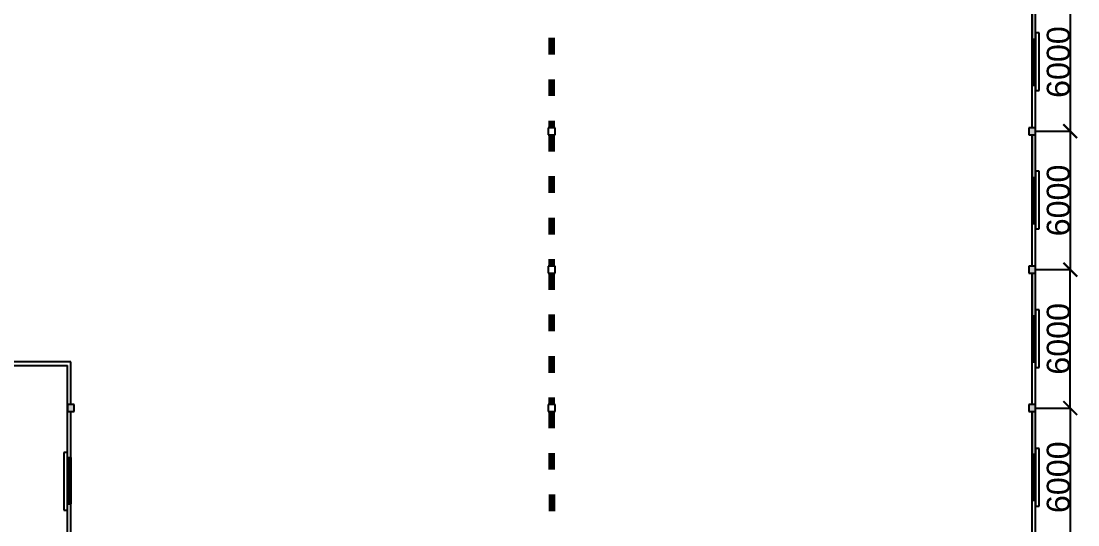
# Model space of a CAD drawing. Header units: millimetres. Extents: x 3339 to 2017737, y 4955 to 2748989.
# Drawn here: x 1040535 to 1086373, y 1678597 to 1700437 of the extents above; entities that cross this region are included whole.
import ezdxf

# ---------------------------------------------------------------- set-up
doc = ezdxf.new("R2010")
doc.units = ezdxf.units.MM
doc.header["$LTSCALE"] = 30
doc.linetypes.add('ACAD_ISO03W100', pattern=[30, 12, -18])
doc.styles.get("Standard").update_dxf_attribs({"font": 'arial.ttf'})
doc.dimstyles.new('ISO-25', dxfattribs={"dimtxt": 1000, "dimasz": 600, "dimexe": 1.25, "dimexo": 0.625, "dimtad": 1, "dimtxsty": 'Standard', "dimblk": 'ARCHTICK', "dimcen": 2.5, "dimclrd": 4, "dimadec": 0, "dimazin": 0, "dimtfac": 1, "dimtmove": 0, "dimatfit": 3, "dimfxl": 1, "dimarcsym": 0})

# ---------------------------------------------------------------- blocks, each defined once
blk = doc.blocks.new('_ArchTick')
at = {"color": 0, "linetype": 'ByBlock', "const_width": 0.15}
blk.add_lwpolyline([(-0.5, -0.5), (0.5, 0.5)], dxfattribs=at)
blk = doc.blocks.new('*D283')
at = {"color": 0, "lineweight": -2, "transparency": 16777216}
for p, q in [((1084542, 1683662), (1086042, 1683662)), ((1084542, 1677662), (1086042, 1677662))]:
    blk.add_line(p, q, dxfattribs=at)
at = {"color": 4, "lineweight": -2, "transparency": 16777216}
blk.add_line((1086040, 1683662), (1086040, 1677662), dxfattribs=at)
at = {"layer": 'Defpoints', "color": 0, "transparency": 16777216}
for p in [(1084541, 1683662), (1084541, 1677662), (1086040, 1677662)]:
    blk.add_point(p, dxfattribs=at)
at = {"color": 4, "lineweight": -2, "transparency": 16777216, "xscale": 600, "yscale": 600, "zscale": 600}
for p, rotation in [((1086040, 1683662), 90), ((1086040, 1677662), 270)]:
    blk.add_blockref('_ArchTick', p, dxfattribs=dict(at, rotation=rotation))
at = {"color": 0, "transparency": 16777216, "insert": (1085529, 1680662), "char_height": 1000, "attachment_point": 5, "rotation": 90}
blk.add_mtext('6000', dxfattribs=at)
blk = doc.blocks.new('*D284')
at = {"color": 0, "lineweight": -2, "transparency": 16777216}
for p, q in [((1084542, 1689662), (1086042, 1689662)), ((1084542, 1683662), (1086042, 1683662))]:
    blk.add_line(p, q, dxfattribs=at)
at = {"color": 4, "lineweight": -2, "transparency": 16777216}
blk.add_line((1086041, 1683662), (1086041, 1689662), dxfattribs=at)
at = {"layer": 'Defpoints', "color": 0, "transparency": 16777216}
for p in [(1084541, 1689662), (1086041, 1689662), (1084541, 1683662)]:
    blk.add_point(p, dxfattribs=at)
at = {"color": 4, "lineweight": -2, "transparency": 16777216, "xscale": 600, "yscale": 600, "zscale": 600}
for p, rotation in [((1086041, 1689662), 90), ((1086041, 1683662), 270)]:
    blk.add_blockref('_ArchTick', p, dxfattribs=dict(at, rotation=rotation))
at = {"color": 0, "transparency": 16777216, "insert": (1085530, 1686662), "char_height": 1000, "attachment_point": 5, "rotation": 90}
blk.add_mtext('6000', dxfattribs=at)
blk = doc.blocks.new('*D285')
at = {"color": 0, "lineweight": -2, "transparency": 16777216}
for p, q in [((1084542, 1695662), (1086042, 1695662)), ((1084542, 1689662), (1086042, 1689662))]:
    blk.add_line(p, q, dxfattribs=at)
at = {"color": 4, "lineweight": -2, "transparency": 16777216}
blk.add_line((1086041, 1695662), (1086041, 1689662), dxfattribs=at)
at = {"layer": 'Defpoints', "color": 0, "transparency": 16777216}
for p in [(1084541, 1695662), (1084541, 1689662), (1086041, 1689662)]:
    blk.add_point(p, dxfattribs=at)
at = {"color": 4, "lineweight": -2, "transparency": 16777216, "xscale": 600, "yscale": 600, "zscale": 600}
for p, rotation in [((1086041, 1695662), 90), ((1086041, 1689662), 270)]:
    blk.add_blockref('_ArchTick', p, dxfattribs=dict(at, rotation=rotation))
at = {"color": 0, "transparency": 16777216, "insert": (1085530, 1692662), "char_height": 1000, "attachment_point": 5, "rotation": 90}
blk.add_mtext('6000', dxfattribs=at)
blk = doc.blocks.new('*D286')
at = {"color": 0, "lineweight": -2, "transparency": 16777216}
for p, q in [((1084542, 1701662), (1086042, 1701662)), ((1084542, 1695662), (1086042, 1695662))]:
    blk.add_line(p, q, dxfattribs=at)
at = {"color": 4, "lineweight": -2, "transparency": 16777216}
blk.add_line((1086041, 1701662), (1086041, 1695662), dxfattribs=at)
at = {"layer": 'Defpoints', "color": 0, "transparency": 16777216}
for p in [(1084541, 1701662), (1084541, 1695662), (1086041, 1695662)]:
    blk.add_point(p, dxfattribs=at)
at = {"color": 4, "lineweight": -2, "transparency": 16777216, "xscale": 600, "yscale": 600, "zscale": 600}
for p, rotation in [((1086041, 1701662), 90), ((1086041, 1695662), 270)]:
    blk.add_blockref('_ArchTick', p, dxfattribs=dict(at, rotation=rotation))
at = {"color": 0, "transparency": 16777216, "insert": (1085530, 1698662), "char_height": 1000, "attachment_point": 5, "rotation": 90}
blk.add_mtext('6000', dxfattribs=at)

msp = doc.modelspace()

# ---------------------------------------------------------------- hatches: boundary and pattern name
at = {"true_color": 0xf8d731}
h = msp.add_hatch(color=40, dxfattribs=at)
h.dxf.hatch_style = 1
h.paths.add_polyline_path([(1084541.166, 1701812.224), (1084391.166, 1701812.224), (1084241.166, 1701812.224), (1084241.166, 1701512.224), (1084541.166, 1701512.224)])
h.paths.add_polyline_path([(1084541.166, 1695812.224), (1084391.166, 1695812.224), (1084241.166, 1695812.224), (1084241.166, 1695662.224), (1084241.166, 1695512.224), (1084541.166, 1695512.224)])
h.paths.add_polyline_path([(1084541.166, 1689812.224), (1084391.166, 1689812.224), (1084241.166, 1689812.224), (1084241.166, 1689662.224), (1084241.166, 1689512.224), (1084541.166, 1689512.224)])
h.paths.add_polyline_path([(1084541.166, 1683812.224), (1084391.166, 1683812.224), (1084241.166, 1683812.224), (1084241.166, 1683662.224), (1084241.166, 1683512.224), (1084541.166, 1683512.224)])
h = msp.add_hatch(color=40, dxfattribs=at)
h.dxf.hatch_style = 1
h.paths.add_polyline_path([(1084541.166, 1662962.224), (1084391.166, 1662962.224), (1084241.166, 1662962.224), (1084241.166, 1662812.224), (1084241.166, 1662662.224), (1084541.166, 1662662.224)])
h.paths.add_polyline_path([(1078691.166, 1662962.224), (1078541.166, 1662962.224), (1078391.166, 1662962.224), (1078391.166, 1662812.224), (1078391.166, 1662662.224), (1078691.166, 1662662.224)])
h.paths.add_polyline_path([(1075691.166, 1662962.224), (1075541.166, 1662962.224), (1075391.166, 1662962.224), (1075391.166, 1662812.224), (1075391.166, 1662662.224), (1075691.166, 1662662.224)])
h.paths.add_polyline_path([(1069691.166, 1662962.224), (1069541.166, 1662962.224), (1069391.166, 1662962.224), (1069391.166, 1662812.224), (1069391.166, 1662662.224), (1069691.166, 1662662.224)])
h.paths.add_polyline_path([(1063691.166, 1662962.224), (1063541.166, 1662962.224), (1063391.166, 1662962.224), (1063391.166, 1662812.224), (1063391.166, 1662662.224), (1063691.166, 1662662.224)])
h.paths.add_polyline_path([(1057691.166, 1662962.224), (1057541.166, 1662962.224), (1057391.166, 1662962.224), (1057391.166, 1662812.224), (1057391.166, 1662662.224), (1057691.166, 1662662.224)])
h.paths.add_polyline_path([(1051691.166, 1662962.224), (1051541.166, 1662962.224), (1051391.166, 1662962.224), (1051391.166, 1662812.224), (1051391.166, 1662662.224), (1051691.166, 1662662.224)])
h.paths.add_polyline_path([(1048691.166, 1662962.224), (1048541.166, 1662962.224), (1048391.166, 1662962.224), (1048391.166, 1662812.224), (1048391.166, 1662662.224), (1048691.166, 1662662.224)])
h.paths.add_polyline_path([(1042841.166, 1662962.224), (1042691.166, 1662962.224), (1042541.166, 1662962.224), (1042541.166, 1662662.224), (1042841.166, 1662662.224)])
h.paths.add_polyline_path([(1042841.166, 1665812.224), (1042691.166, 1665812.224), (1042541.166, 1665812.224), (1042541.166, 1665512.224), (1042841.166, 1665512.224)])
h.paths.add_polyline_path([(1042841.166, 1671812.224), (1042691.166, 1671812.224), (1042541.166, 1671812.224), (1042541.166, 1671662.224), (1042541.166, 1671512.224), (1042841.166, 1671512.224)])
h.paths.add_polyline_path([(1042841.166, 1677812.224), (1042691.166, 1677812.224), (1042541.166, 1677812.224), (1042541.166, 1677512.224), (1042841.166, 1677512.224)])
h.paths.add_polyline_path([(1038541.166, 1673812.224), (1038395.274, 1673812.224), (1038245.274, 1673812.224), (1038245.274, 1673662.224), (1038245.274, 1673512.224), (1038541.166, 1673512.224)])
h.paths.add_polyline_path([(1038541.166, 1667662.224), (1038541.166, 1667813.083), (1038245.274, 1667813.083), (1038245.274, 1667663.083), (1038245.274, 1667513.083), (1038541.166, 1667513.083)])
h.paths.add_polyline_path([(1038541.166, 1662962.224), (1038241.166, 1662962.224), (1038241.166, 1662662.224), (1038541.166, 1662662.224)])
h.paths.add_polyline_path([(1084541.166, 1665812.224), (1084391.166, 1665812.224), (1084241.166, 1665812.224), (1084241.166, 1665662.224), (1084241.166, 1665512.224), (1084541.166, 1665512.224)])
h.paths.add_polyline_path([(1084541.166, 1671812.224), (1084391.166, 1671812.224), (1084241.166, 1671812.224), (1084241.166, 1671662.224), (1084241.166, 1671512.224), (1084541.166, 1671512.224)])
h.paths.add_polyline_path([(1084541.166, 1677812.224), (1084391.166, 1677812.224), (1084241.166, 1677812.224), (1084241.166, 1677662.224), (1084241.166, 1677512.224), (1084541.166, 1677512.224)])
h.paths.add_polyline_path([(1031691.166, 1662962.224), (1031391.166, 1662962.224), (1031391.166, 1662662.224), (1031541.166, 1662662.224), (1031691.166, 1662662.224)])
h.paths.add_polyline_path([(1024691.166, 1662962.224), (1024391.166, 1662962.224), (1024391.166, 1662662.224), (1024541.166, 1662662.224), (1024691.166, 1662662.224)])
h.paths.add_polyline_path([(1018691.166, 1662962.224), (1018391.166, 1662962.224), (1018391.166, 1662662.224), (1018541.166, 1662662.224), (1018691.166, 1662662.224)])
h.paths.add_polyline_path([(1012691.166, 1662962.224), (1012391.166, 1662962.224), (1012391.166, 1662662.224), (1012541.166, 1662662.224), (1012691.166, 1662662.224)])
h.paths.add_polyline_path([(1042841.166, 1683812.224), (1042691.166, 1683812.224), (1042541.166, 1683812.224), (1042541.166, 1683662.224), (1042541.166, 1683512.224), (1042841.166, 1683512.224)])
h.paths.add_polyline_path([(1038541.166, 1679812.224), (1038395.274, 1679812.224), (1038245.274, 1679812.224), (1038245.274, 1679662.224), (1038245.274, 1679512.224), (1038541.166, 1679512.224)])
h.paths.add_polyline_path([(1038541.166, 1685812.224), (1038395.274, 1685812.224), (1038245.274, 1685812.224), (1038245.274, 1685662.224), (1038245.274, 1685512.224), (1038541.166, 1685512.224)])
h.paths.add_polyline_path([(994841.166, 1662962.224), (994541.166, 1662962.224), (994541.166, 1662662.224), (994841.166, 1662662.224)])
h.paths.add_polyline_path([(1000691.166, 1662962.224), (1000391.166, 1662962.224), (1000391.166, 1662662.224), (1000541.166, 1662662.224), (1000691.166, 1662662.224)])
h.paths.add_polyline_path([(1006691.166, 1662962.224), (1006391.166, 1662962.224), (1006391.166, 1662662.224), (1006541.166, 1662662.224), (1006691.166, 1662662.224)])

# ---------------------------------------------------------------- linework, layer by layer
for p, q in [((1084541.166, 1662662.224), (1084541.166, 1725662.224)), ((1084541.166, 1695662.224), (1084541.166, 1701662.224)), ((1084391.166, 1695812.224), (1084391.166, 1701512.224)), ((1084391.166, 1701512.224), (1084391.166, 1699662.224)), ((1084539.603, 1699932.153), (1084539.603, 1697432.153)), ((1084689.603, 1699932.153), (1084539.603, 1699932.153)), ((1084539.603, 1699932.153), (1084539.603, 1699932.153)), ((1084689.603, 1697432.153), (1084689.603, 1699932.153)), ((1084391.166, 1699662.224), (1084541.166, 1699662.224)), ((1084539.603, 1697432.153), (1084689.603, 1697432.153)), ((1084241.166, 1695812.224), (1084241.166, 1695512.224)), ((1084541.166, 1695812.224), (1084241.166, 1695812.224)), ((1084241.166, 1695812.224), (1084241.166, 1695662.224)), ((1084541.166, 1695812.224), (1084391.166, 1695812.224)), ((1084541.166, 1695512.224), (1084541.166, 1695812.224)), ((1084541.166, 1695662.224), (1084541.166, 1695812.224)), ((1084541.166, 1689662.224), (1084541.166, 1695662.224)), ((1084241.166, 1695512.224), (1084541.166, 1695512.224)), ((1084391.166, 1689812.224), (1084391.166, 1695512.224)), ((1084391.166, 1695512.224), (1084391.166, 1693662.224)), ((1084539.603, 1693932.153), (1084539.603, 1691432.153)), ((1084689.603, 1693932.153), (1084539.603, 1693932.153)), ((1084539.603, 1693932.153), (1084539.603, 1693932.153)), ((1084689.603, 1691432.153), (1084689.603, 1693932.153)), ((1084391.166, 1693662.224), (1084541.166, 1693662.224)), ((1084539.603, 1691432.153), (1084689.603, 1691432.153)), ((1084241.166, 1689812.224), (1084241.166, 1689512.224)), ((1084541.166, 1689812.224), (1084241.166, 1689812.224)), ((1084241.166, 1689812.224), (1084241.166, 1689662.224)), ((1084541.166, 1689812.224), (1084391.166, 1689812.224)), ((1084541.166, 1689512.224), (1084541.166, 1689812.224)), ((1084541.166, 1689662.224), (1084541.166, 1689812.224)), ((1084541.166, 1683662.224), (1084541.166, 1689662.224)), ((1084541.166, 1689662.224), (1084541.166, 1689662.224)), ((1084241.166, 1689512.224), (1084541.166, 1689512.224)), ((1084391.166, 1683812.224), (1084391.166, 1689512.224)), ((1084391.166, 1689512.224), (1084391.166, 1687662.224)), ((1084539.603, 1687922.153), (1084539.603, 1685422.153)), ((1084689.603, 1687922.153), (1084539.603, 1687922.153)), ((1084539.603, 1687922.153), (1084539.603, 1687922.153)), ((1084689.603, 1685422.153), (1084689.603, 1687922.153)), ((1084391.166, 1687662.224), (1084541.166, 1687662.224)), ((1038245.274, 1685512.224), (1042541.166, 1685512.224)), ((1042691.166, 1685662.224), (1038541.166, 1685662.224)), ((1042541.166, 1662662.224), (1042541.166, 1685512.224)), ((1042691.166, 1683812.224), (1042691.166, 1685662.224)), ((1084539.603, 1685422.153), (1084689.603, 1685422.153)), ((1042541.166, 1683812.224), (1042541.166, 1683512.224)), ((1042841.166, 1683812.224), (1042541.166, 1683812.224)), ((1042541.166, 1683812.224), (1042541.166, 1683662.224)), ((1042541.166, 1677662.224), (1042541.166, 1683662.224)), ((1042841.166, 1683812.224), (1042691.166, 1683812.224)), ((1042841.166, 1683512.224), (1042841.166, 1683812.224)), ((1042841.166, 1683662.224), (1042841.166, 1683812.224)), ((1084241.166, 1683812.224), (1084241.166, 1683512.224)), ((1084541.166, 1683812.224), (1084241.166, 1683812.224)), ((1084241.166, 1683812.224), (1084241.166, 1683662.224)), ((1084541.166, 1683812.224), (1084391.166, 1683812.224)), ((1084541.166, 1683512.224), (1084541.166, 1683812.224)), ((1084541.166, 1683662.224), (1084541.166, 1683812.224)), ((1084541.166, 1677662.224), (1084541.166, 1683662.224)), ((1042541.166, 1683512.224), (1042841.166, 1683512.224)), ((1042691.166, 1677812.224), (1042691.166, 1683512.224)), ((1084241.166, 1683512.224), (1084541.166, 1683512.224)), ((1084391.166, 1677812.224), (1084391.166, 1683512.224)), ((1084391.166, 1683512.224), (1084391.166, 1681662.224)), ((1084539.603, 1681902.153), (1084539.603, 1679402.153)), ((1084689.603, 1681902.153), (1084539.603, 1681902.153)), ((1084539.603, 1681902.153), (1084539.603, 1681902.153)), ((1084689.603, 1679402.153), (1084689.603, 1681902.153)), ((1042389.603, 1681732.153), (1042389.603, 1679232.153)), ((1042539.603, 1681732.153), (1042389.603, 1681732.153)), ((1042389.603, 1681732.153), (1042389.603, 1681732.153)), ((1042539.603, 1679232.153), (1042539.603, 1681732.153)), ((1084391.166, 1681662.224), (1084541.166, 1681662.224)), ((1042389.603, 1679232.153), (1042539.603, 1679232.153)), ((1042541.166, 1679512.224), (1042691.166, 1679512.224)), ((1084539.603, 1679402.153), (1084689.603, 1679402.153))]:
    msp.add_line(p, q)
at = {"linetype": 'ACAD_ISO03W100', "lineweight": 200, "ltscale": 2}
for p, q in [((1063543.548, 1701512.224), (1063544.666, 1695812.224)), ((1063544.725, 1695512.224), (1063545.842, 1689812.224)), ((1063545.901, 1689512.224), (1063547.019, 1683812.224)), ((1063547.078, 1683512.224), (1063548.195, 1677812.224))]:
    msp.add_line(p, q, dxfattribs=at)
at = {"color": 9, "true_color": 0xafd9aa}
for p, q in [((1084391.166, 1699662.224), (1084541.166, 1699662.224)), ((1084391.166, 1697662.224), (1084391.166, 1699662.224)), ((1084391.166, 1699662.224), (1084441.166, 1699662.224)), ((1084441.166, 1699662.224), (1084441.166, 1697662.224)), ((1084491.166, 1697662.224), (1084491.166, 1699662.224)), ((1084541.166, 1699662.224), (1084541.166, 1698662.224)), ((1084541.166, 1698662.224), (1084541.166, 1697662.224)), ((1084541.166, 1697662.224), (1084391.166, 1697662.224)), ((1084441.166, 1697662.224), (1084491.166, 1697662.224)), ((1084391.166, 1693662.224), (1084541.166, 1693662.224)), ((1084391.166, 1691662.224), (1084391.166, 1693662.224)), ((1084391.166, 1693662.224), (1084441.166, 1693662.224)), ((1084441.166, 1693662.224), (1084441.166, 1691662.224)), ((1084491.166, 1691662.224), (1084491.166, 1693662.224)), ((1084541.166, 1693662.224), (1084541.166, 1692662.224)), ((1084541.166, 1692662.224), (1084541.166, 1691662.224)), ((1084541.166, 1691662.224), (1084391.166, 1691662.224)), ((1084441.166, 1691662.224), (1084491.166, 1691662.224)), ((1084391.166, 1687662.224), (1084541.166, 1687662.224)), ((1084391.166, 1685662.224), (1084391.166, 1687662.224)), ((1084391.166, 1687662.224), (1084441.166, 1687662.224)), ((1084441.166, 1687662.224), (1084441.166, 1685662.224)), ((1084491.166, 1685662.224), (1084491.166, 1687662.224)), ((1084541.166, 1687662.224), (1084541.166, 1686662.224)), ((1084541.166, 1686662.224), (1084541.166, 1685662.224)), ((1084541.166, 1685662.224), (1084391.166, 1685662.224)), ((1084441.166, 1685662.224), (1084491.166, 1685662.224)), ((1042541.166, 1681512.224), (1042691.166, 1681512.224)), ((1042541.166, 1679512.224), (1042541.166, 1681512.224)), ((1042541.166, 1681512.224), (1042591.166, 1681512.224)), ((1042591.166, 1681512.224), (1042591.166, 1679512.224)), ((1042641.166, 1679512.224), (1042641.166, 1681512.224)), ((1042691.166, 1681512.224), (1042691.166, 1680512.224)), ((1084391.166, 1681662.224), (1084541.166, 1681662.224)), ((1084391.166, 1679662.224), (1084391.166, 1681662.224)), ((1084391.166, 1681662.224), (1084441.166, 1681662.224)), ((1084441.166, 1681662.224), (1084441.166, 1679662.224)), ((1084491.166, 1679662.224), (1084491.166, 1681662.224)), ((1084541.166, 1681662.224), (1084541.166, 1680662.224)), ((1042691.166, 1680512.224), (1042691.166, 1679512.224)), ((1084541.166, 1680662.224), (1084541.166, 1679662.224)), ((1084541.166, 1679662.224), (1084391.166, 1679662.224)), ((1084441.166, 1679662.224), (1084491.166, 1679662.224)), ((1042691.166, 1679512.224), (1042541.166, 1679512.224)), ((1042591.166, 1679512.224), (1042641.166, 1679512.224))]:
    msp.add_line(p, q, dxfattribs=at)
at = {"lineweight": -3, "ltscale": 2}
for p, q in [((1063394.695, 1695812.224), (1063394.695, 1695512.224)), ((1063694.695, 1695812.224), (1063394.695, 1695812.224)), ((1063394.695, 1695812.224), (1063394.695, 1695662.224)), ((1063694.695, 1695812.224), (1063544.695, 1695812.224)), ((1063694.695, 1695512.224), (1063694.695, 1695812.224)), ((1063694.695, 1695662.224), (1063694.695, 1695812.224)), ((1063394.695, 1695512.224), (1063694.695, 1695512.224)), ((1063395.872, 1689812.224), (1063395.872, 1689512.224)), ((1063695.872, 1689812.224), (1063395.872, 1689812.224)), ((1063395.872, 1689812.224), (1063395.872, 1689662.224)), ((1063695.872, 1689812.224), (1063545.872, 1689812.224)), ((1063695.872, 1689512.224), (1063695.872, 1689812.224)), ((1063695.872, 1689662.224), (1063695.872, 1689812.224)), ((1063395.872, 1689512.224), (1063695.872, 1689512.224)), ((1063397.048, 1683812.224), (1063397.048, 1683512.224)), ((1063697.048, 1683812.224), (1063397.048, 1683812.224)), ((1063397.048, 1683812.224), (1063397.048, 1683662.224)), ((1063697.048, 1683812.224), (1063547.048, 1683812.224)), ((1063697.048, 1683512.224), (1063697.048, 1683812.224)), ((1063697.048, 1683662.224), (1063697.048, 1683812.224)), ((1063397.048, 1683512.224), (1063697.048, 1683512.224))]:
    msp.add_line(p, q, dxfattribs=at)

# ---------------------------------------------------------------- dimensions: what is measured, and where the dimension line sits
for base, p1, p2, picture, middle in [((1086041.159, 1695662.224), (1084541.166, 1701662.224), (1084541.166, 1695662.224), '*D286', (1085529.961, 1698662.224)), ((1086041.166, 1689662.224), (1084541.166, 1695662.224), (1084541.166, 1689662.224), '*D285', (1085529.968, 1692662.224)), ((1086041.166, 1689662.224), (1084541.166, 1683662.224), (1084541.166, 1689662.224), '*D284', (1085529.968, 1686662.224)), ((1086040.386, 1677662.224), (1084541.166, 1683662.224), (1084541.166, 1677662.224), '*D283', (1085529.188, 1680662.224))]:
    dim = msp.add_linear_dim(base=base, p1=p1, p2=p2, angle=90, dimstyle='ISO-25')
    dim.commit()
    dim.dimension.update_dxf_attribs({"geometry": picture, "text_midpoint": middle})

doc.saveas('drawing.dxf')
